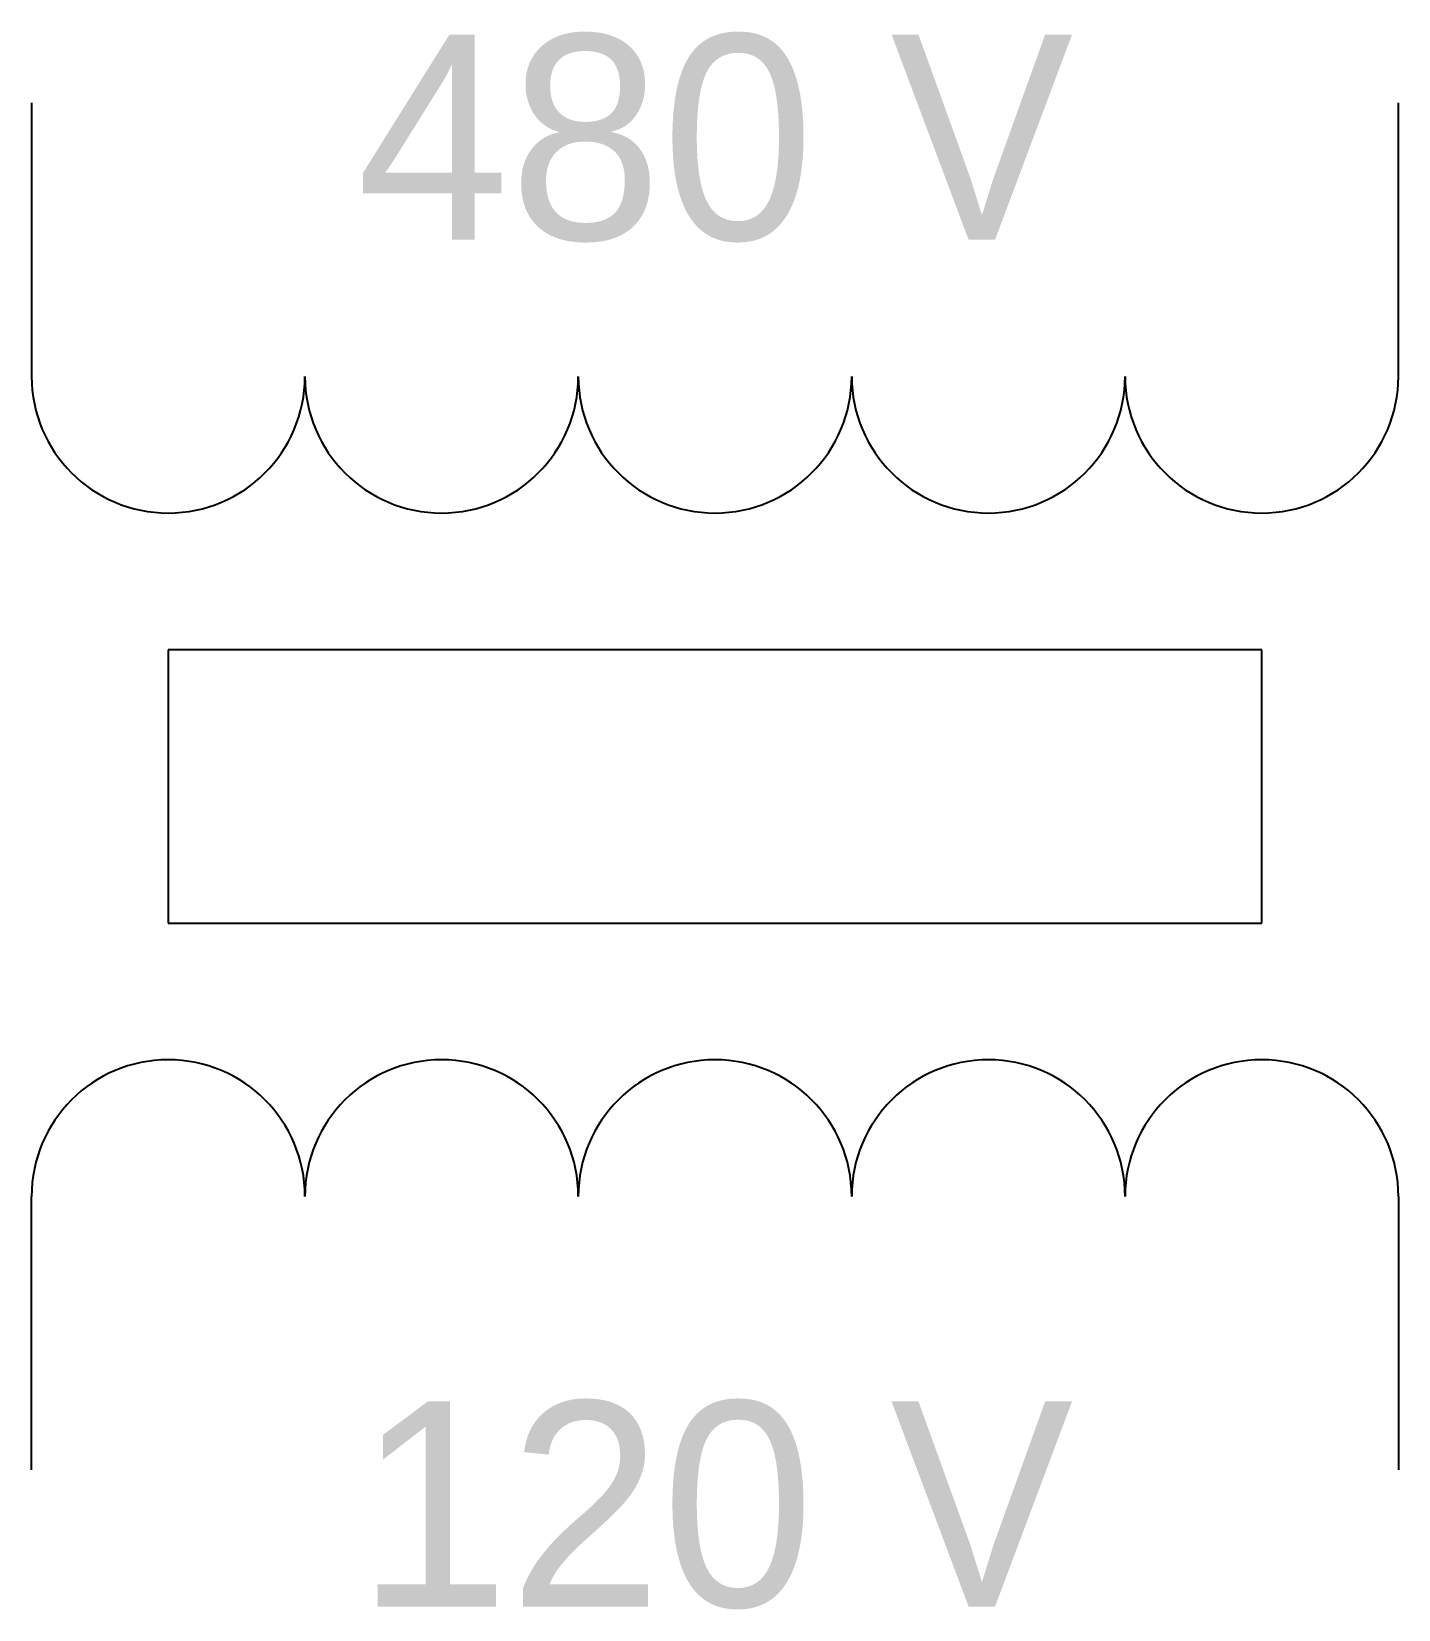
# Model space of a CAD drawing. Extents: x 13 to 14, y 5.1 to 6.25.
import ezdxf
from ezdxf.enums import TextEntityAlignment as Align

# ---------------------------------------------------------------- set-up
doc = ezdxf.new("R2010")
doc.units = 0
doc.header["$MEASUREMENT"] = 0
doc.layers.add('1', color=7, linetype='CONTINUOUS')
doc.layers.add('TEXT', color=7, linetype='CONTINUOUS')

msp = doc.modelspace()

# ---------------------------------------------------------------- linework, layer by layer
at = {"layer": '1', "color": 5}
for p, q in [((13, 6.2), (13, 6)), ((14, 6), (14, 6.2)), ((13, 5.2), (13, 5.4)), ((14, 5.4), (14, 5.2))]:
    msp.add_line(p, q, dxfattribs=at)
at = {"layer": '1'}
for p, q in [((13.9, 5.8), (13.1, 5.8)), ((13.1, 5.8), (13.1, 5.6)), ((13.9, 5.6), (13.9, 5.8)), ((13.1, 5.6), (13.9, 5.6))]:
    msp.add_line(p, q, dxfattribs=at)
at = {"layer": '1', "color": 5}
for centre, start, end in [((13.1, 6), 180, 0), ((13.3, 6), 180, 0), ((13.5, 6), 180, 0), ((13.7, 6), 180, 0), ((13.9, 6), 180, 0), ((13.1, 5.4), 0, 180), ((13.3, 5.4), 0, 180), ((13.5, 5.4), 0, 180), ((13.7, 5.4), 0, 180), ((13.9, 5.4), 0, 180)]:
    msp.add_arc(centre, 0.1, start, end, dxfattribs=at)

# ---------------------------------------------------------------- texts
at = {"layer": 'TEXT'}
for s, p in [('480 V', (13.5, 6.1)), ('120 V', (13.5, 5.1))]:
    msp.add_text(s, height=0.15, dxfattribs=at).set_placement(p, align=Align.CENTER)

doc.saveas('drawing.dxf')
